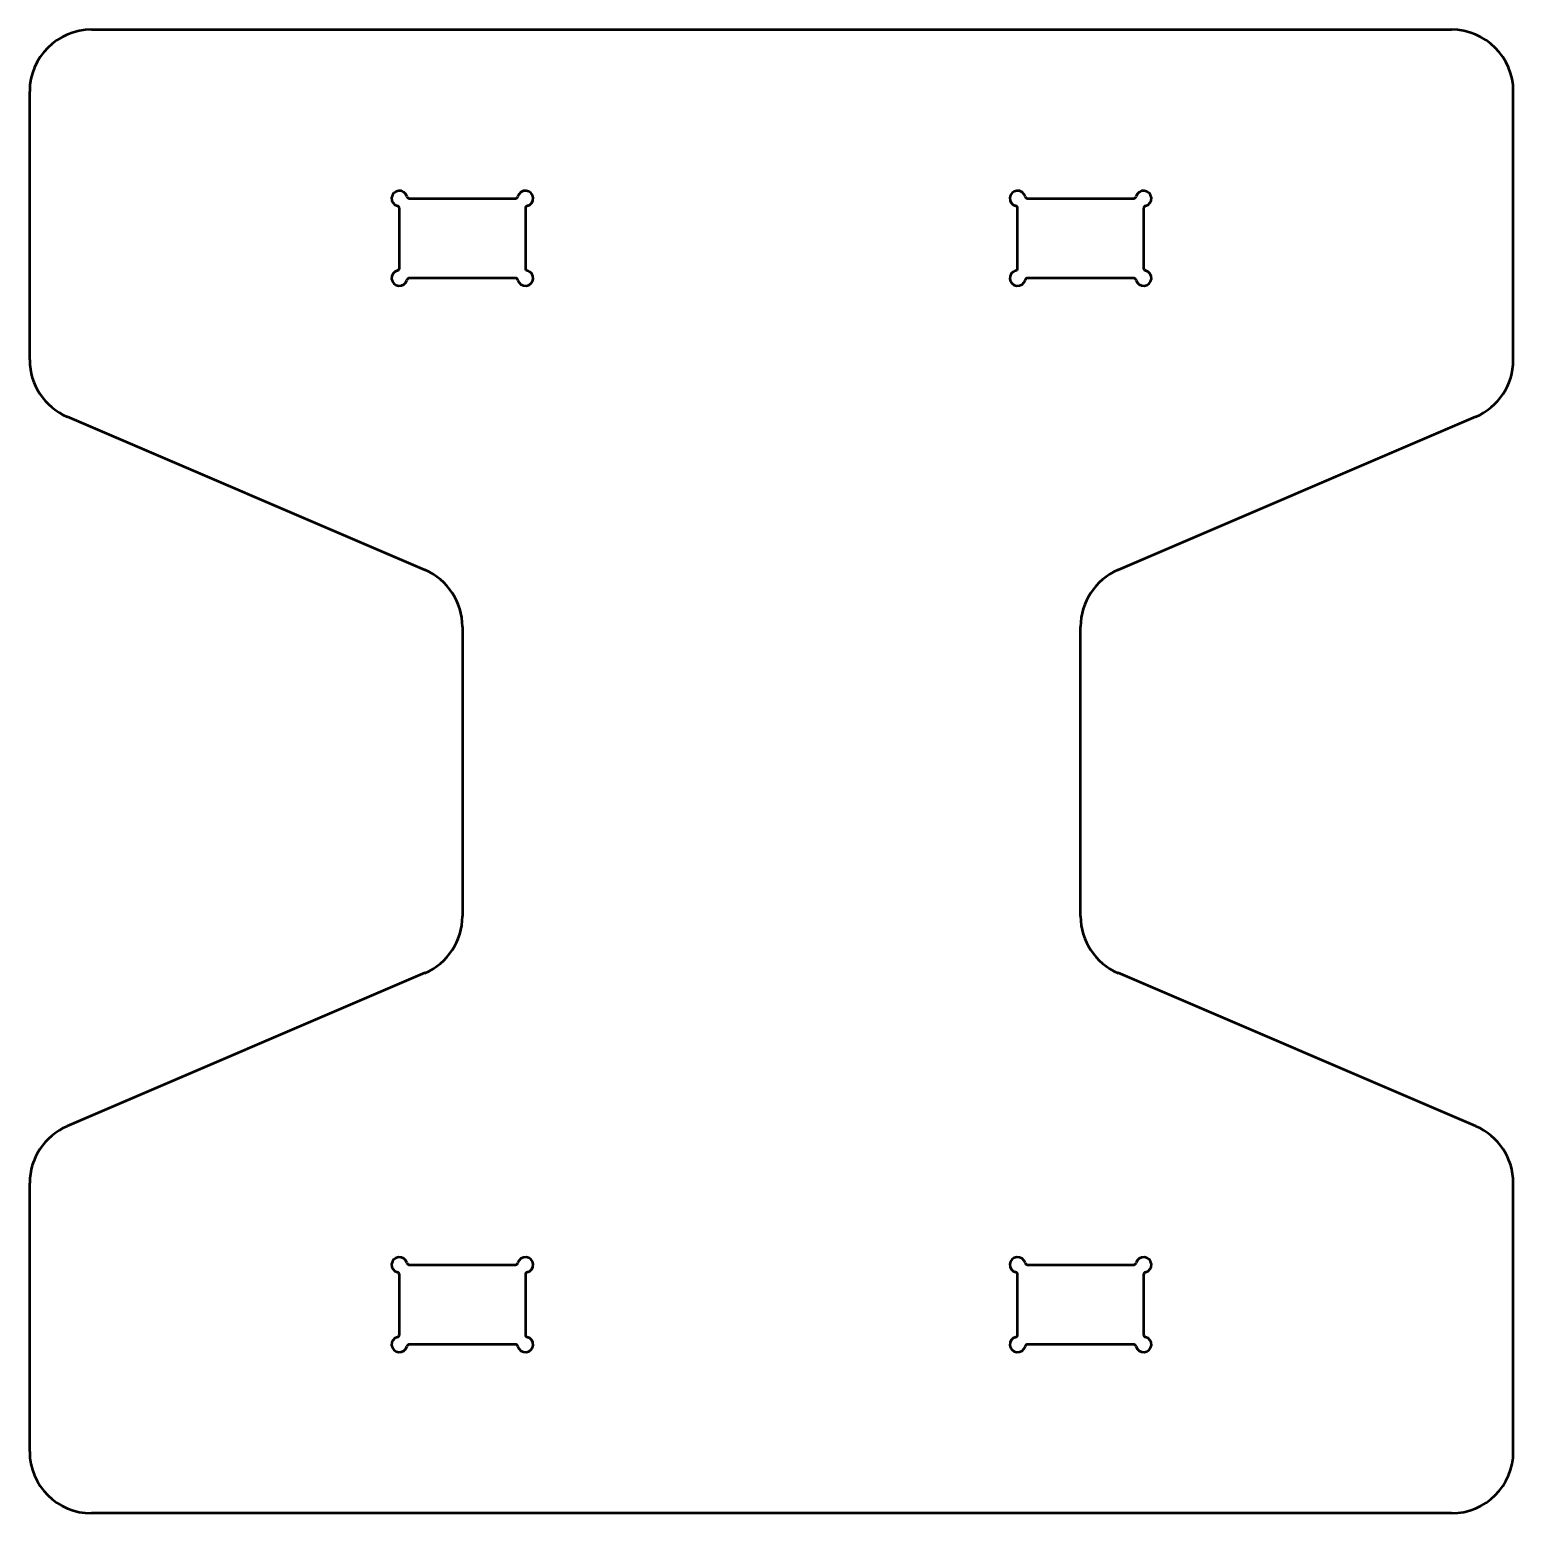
# Model space of a CAD drawing. Header units: inches. Extents: x -3.5 to 8.5, y -7.2 to 4.8.
import ezdxf

# ---------------------------------------------------------------- set-up
doc = ezdxf.new("R2010")
doc.units = ezdxf.units.IN
doc.header["$MEASUREMENT"] = 0
doc.layers.add('IV_EXTERIOR_PROFILES', color=7, linetype='Continuous', lineweight=50)
doc.layers.add('IV_INTERIOR_PROFILES', color=7, linetype='Continuous', lineweight=50)

msp = doc.modelspace()

# ---------------------------------------------------------------- linework, layer by layer
at = {"layer": 'IV_EXTERIOR_PROFILES'}
for p, q in [((-3, 4.83), (8, 4.83)), ((-3.5, 2.159), (-3.5, 4.33)), ((8.5, 2.159), (8.5, 4.33)), ((-3.197, 1.7), (-0.303, 0.46)), ((5.303, 0.46), (8.197, 1.7)), ((0, 0), (0, -2.341)), ((5, -2.341), (5, 0)), ((-0.303, -2.8), (-3.197, -4.04)), ((8.197, -4.04), (5.303, -2.8)), ((-3.5, -6.67), (-3.5, -4.5)), ((8.5, -6.67), (8.5, -4.5)), ((8, -7.17), (-3, -7.17))]:
    msp.add_line(p, q, dxfattribs=at)
for centre, start, end in [((-3, 4.33), 90, 180), ((8, 4.33), 360, 90), ((-3, 2.159), 180, 246.8014), ((8, 2.159), 293.1986, 0), ((-0.5, 0), 0, 66.8014), ((5.5, 0), 113.1986, 180), ((-0.5, -2.341), 293.1986, 0), ((5.5, -2.341), 180, 246.8014), ((-3, -4.5), 113.1986, 180), ((8, -4.5), 360, 66.8014), ((-3, -6.67), 180, 270), ((8, -6.67), 270, 0)]:
    msp.add_arc(centre, 0.5, start, end, dxfattribs=at)
at = {"layer": 'IV_INTERIOR_PROFILES'}
for p, q in [((-0.51, 2.9), (-0.51, 3.385)), ((-0.43, 3.465), (0.43, 3.465)), ((0.51, 3.385), (0.51, 2.9)), ((4.49, 2.9), (4.49, 3.385)), ((4.57, 3.465), (5.43, 3.465)), ((5.51, 3.385), (5.51, 2.9)), ((0.43, 2.82), (-0.43, 2.82)), ((5.43, 2.82), (4.57, 2.82)), ((-0.51, -5.725), (-0.51, -5.24)), ((-0.43, -5.16), (0.43, -5.16)), ((0.51, -5.24), (0.51, -5.725)), ((4.49, -5.725), (4.49, -5.24)), ((4.57, -5.16), (5.43, -5.16)), ((5.51, -5.24), (5.51, -5.725)), ((0.43, -5.805), (-0.43, -5.805)), ((5.43, -5.805), (4.57, -5.805))]:
    msp.add_line(p, q, dxfattribs=at)
for centre, radius, start, end in [((-0.51, 3.465), 0.0625, 14.0297, 255.9703), ((0.51, 3.465), 0.0625, 284.0297, 165.9703), ((4.49, 3.465), 0.0625, 14.0297, 255.9703), ((5.51, 3.465), 0.0625, 284.0297, 165.9703), ((-0.53, 3.385), 0.02, 0, 75.9703), ((-0.43, 3.485), 0.02, 194.0297, 270), ((0.43, 3.485), 0.02, 270, 345.9703), ((0.53, 3.385), 0.02, 104.0297, 180), ((4.47, 3.385), 0.02, 0, 75.9703), ((4.57, 3.485), 0.02, 194.0297, 270), ((5.43, 3.485), 0.02, 270, 345.9703), ((5.53, 3.385), 0.02, 104.0297, 180), ((-0.51, 2.82), 0.0625, 104.0297, 345.9703), ((-0.53, 2.9), 0.02, 284.0297, 0), ((0.51, 2.82), 0.0625, 194.0297, 75.9703), ((0.53, 2.9), 0.02, 180, 255.9703), ((4.49, 2.82), 0.0625, 104.0297, 345.9703), ((4.47, 2.9), 0.02, 284.0297, 0), ((5.51, 2.82), 0.0625, 194.0297, 75.9703), ((5.53, 2.9), 0.02, 180, 255.9703), ((-0.43, 2.8), 0.02, 90, 165.9703), ((0.43, 2.8), 0.02, 14.0297, 90), ((4.57, 2.8), 0.02, 90, 165.9703), ((5.43, 2.8), 0.02, 14.0297, 90), ((-0.51, -5.16), 0.0625, 14.0297, 255.9703), ((-0.43, -5.14), 0.02, 194.0297, 270), ((0.43, -5.14), 0.02, 270, 345.9703), ((0.51, -5.16), 0.0625, 284.0297, 165.9703), ((4.49, -5.16), 0.0625, 14.0297, 255.9703), ((4.57, -5.14), 0.02, 194.0297, 270), ((5.43, -5.14), 0.02, 270, 345.9703), ((5.51, -5.16), 0.0625, 284.0297, 165.9703), ((-0.53, -5.24), 0.02, 0, 75.9703), ((0.53, -5.24), 0.02, 104.0297, 180), ((4.47, -5.24), 0.02, 0, 75.9703), ((5.53, -5.24), 0.02, 104.0297, 180), ((-0.51, -5.805), 0.0625, 104.0297, 345.9703), ((-0.53, -5.725), 0.02, 284.0297, 0), ((0.51, -5.805), 0.0625, 194.0297, 75.9703), ((0.53, -5.725), 0.02, 180, 255.9703), ((4.49, -5.805), 0.0625, 104.0297, 345.9703), ((4.47, -5.725), 0.02, 284.0297, 0), ((5.51, -5.805), 0.0625, 194.0297, 75.9703), ((5.53, -5.725), 0.02, 180, 255.9703), ((-0.43, -5.825), 0.02, 90, 165.9703), ((0.43, -5.825), 0.02, 14.0297, 90), ((4.57, -5.825), 0.02, 90, 165.9703), ((5.43, -5.825), 0.02, 14.0297, 90)]:
    msp.add_arc(centre, radius, start, end, dxfattribs=at)

doc.saveas('drawing.dxf')
